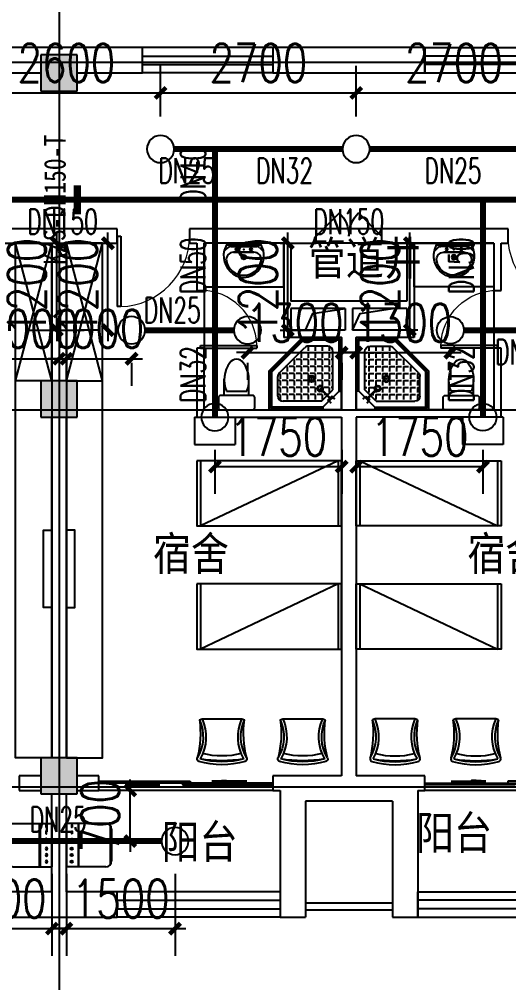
# Model space of a CAD drawing. Extents: x 0 to 2838408, y -923048 to 203859.
# Drawn here: x 2748213 to 2754969, y -409880 to -396584 of the extents above; entities that cross this region are included whole.
import ezdxf
from ezdxf.enums import TextEntityAlignment as Align

# ---------------------------------------------------------------- set-up
doc = ezdxf.new("R2010")
doc.units = 0
doc.header["$LTSCALE"] = 1000
for name, color, linetype in [('A-Fixt', 81, 'Continuous'), ('CLAYER', 7, 'Continuous'), ('COLUMN', 9, 'Continuous'), ('DIM_喷淋', 3, 'Continuous'), ('DOOR_FIRE', 4, 'Continuous'), ('DOTE', 8, 'Continuous'), ('E2-栏杆', 92, 'Continuous'), ('EQUIP_喷头', 7, 'Continuous'), ('PIPE-喷淋', 6, 'Continuous'), ('PUB_HATCH', 8, 'Continuous'), ('PUB_TEXT', 7, 'Continuous'), ('TEXT_喷淋', 7, 'Continuous'), ('TWT_DIM', 3, 'Continuous'), ('WALL', 9, 'Continuous'), ('WINDOW', 4, 'Continuous'), ('XREF', 8, 'Continuous'), ('抗震支吊架', 2, 'Continuous'), ('洁具', 213, 'Continuous'), ('配景', 3, 'Continuous')]:
    doc.layers.add(name, color=color, linetype=linetype)
doc.styles.add('_TCH_DIM_T3', font='SIMPLEX', dxfattribs={"width": 0.75, "bigfont": 'HZTXT'})
doc.styles.add('_TWT_PIPEDN', font='SIMPLEX', dxfattribs={"width": 0.8, "height": 2.3, "bigfont": 'HZTXT'})
doc.styles.add('kzcad', font='', dxfattribs={"width": 0.8})
doc.styles.get("Standard").update_dxf_attribs({"font": 'geniso.shx', "bigfont": 'hztxt.shx'})
doc.styles.get('kzcad').set_extended_font_data('SimSun')
doc.dimstyles.new('_TWT_ARCH&&150', dxfattribs={"dimtxt": 525, "dimasz": 150, "dimexe": 375, "dimexo": 450, "dimgap": 150, "dimtad": 1, "dimdec": 0, "dimzin": 0, "dimdsep": 46, "dimtxsty": '_TCH_DIM_T3', "dimblk": 'ARCHTICK', "dimcen": 0.09, "dimclrt": 7, "dimazin": 2, "dimtfac": 1, "dimtdec": 0, "dimtix": 1, "dimtmove": 2, "dimatfit": 3, "dimfxl": 1, "dimtolj": 1, "dimtzin": 0, "dimarcsym": 0})

# ---------------------------------------------------------------- blocks, each defined once
blk = doc.blocks.new('1F平面-CAD导入_dwg_Drawing4_t3_dwg_$plan$00001613-474159-1F-927810-1F')
at = {"layer": '洁具'}
for p, q in [((-200, 170), (-430, 170)), ((-260, -140), (-260, 140)), ((-30, 250), (-170, 250)), ((-200, -170), (-200, -220)), ((-170, -250), (-30, -250))]:
    blk.add_line(p, q, dxfattribs=at)
for points in [[(-200, 220), (-200, 170), (-200, -170), (-430, -170)], [(0, -220), (0, 220)]]:
    blk.add_lwpolyline(points, dxfattribs=at)
for centre, radius, start, end in [((-413, -227), 398, 67.4505, 126.6381), ((-170, 220), 30, 90, 180), ((-30, 220), 30, 0, 90), ((-590, 0), 110, 123.4509, 236.5491), ((-413, 227), 398, 233.3619, 292.5495), ((-170, -220), 30, 180, 270), ((-30, -220), 30, 270, 0)]:
    blk.add_arc(centre, radius, start, end, dxfattribs=at)
blk = doc.blocks.new('$lvtry$00000169')
at = {"color": 0}
for p, q in [((259, -36), (259, 0)), ((259, -36), (36, -259)), ((276, -120), (120, -276)), ((259, -24), (976, -24)), ((259, -36), (964, -36)), ((276, -120), (808, -120)), ((964, -36), (976, -24)), ((964, -36), (964, -525)), ((976, -24), (976, -530)), ((36, -259), (0, -259)), ((24, -259), (24, -976)), ((36, -259), (36, -964)), ((144, -151), (291, -298)), ((151, -144), (298, -291)), ((173, -309), (173, -239)), ((183, -213), (205, -213)), ((220, -213), (243, -213)), ((270, -213), (270, -143)), ((270, -213), (340, -213)), ((270, -263), (270, -239)), ((366, -213), (366, -143)), ((366, -213), (436, -213)), ((366, -309), (366, -239)), ((462, -213), (462, -143)), ((462, -213), (532, -213)), ((462, -309), (462, -239)), ((558, -213), (558, -143)), ((558, -213), (628, -213)), ((558, -309), (558, -239)), ((655, -213), (655, -143)), ((655, -213), (725, -213)), ((655, -309), (655, -239)), ((751, -213), (751, -143)), ((751, -213), (821, -213)), ((751, -309), (751, -239)), ((847, -213), (847, -143)), ((847, -213), (880, -213)), ((847, -309), (847, -239)), ((880, -192), (880, -460)), ((120, -276), (120, -808)), ((120, -309), (147, -309)), ((173, -309), (243, -309)), ((173, -405), (173, -335)), ((270, -405), (270, -335)), ((334, -309), (340, -309)), ((366, -309), (436, -309)), ((366, -405), (366, -335)), ((462, -309), (532, -309)), ((462, -405), (462, -335)), ((558, -309), (628, -309)), ((558, -405), (558, -335)), ((655, -309), (725, -309)), ((655, -405), (655, -335)), ((751, -309), (821, -309)), ((751, -405), (751, -335)), ((847, -309), (880, -309)), ((847, -405), (847, -335)), ((120, -405), (147, -405)), ((120, -501), (147, -501)), ((173, -405), (243, -405)), ((173, -501), (173, -431)), ((173, -501), (243, -501)), ((173, -598), (173, -528)), ((270, -405), (340, -405)), ((270, -501), (270, -431)), ((270, -501), (340, -501)), ((270, -598), (270, -528)), ((366, -405), (379, -405)), ((366, -501), (366, -431)), ((366, -501), (436, -501)), ((366, -598), (366, -528)), ((462, -405), (532, -405)), ((462, -501), (462, -431)), ((462, -501), (532, -501)), ((462, -598), (462, -528)), ((859, -511), (511, -859)), ((964, -525), (525, -964)), ((976, -530), (530, -976)), ((558, -405), (628, -405)), ((558, -501), (558, -431)), ((558, -501), (628, -501)), ((558, -598), (558, -528)), ((655, -405), (725, -405)), ((655, -501), (655, -431)), ((655, -501), (725, -501)), ((655, -598), (655, -528)), ((751, -405), (821, -405)), ((751, -501), (751, -431)), ((751, -501), (821, -501)), ((751, -598), (751, -528)), ((847, -405), (880, -405)), ((847, -501), (847, -431)), ((847, -501), (867, -501)), ((964, -525), (976, -530)), ((120, -598), (147, -598)), ((173, -598), (243, -598)), ((173, -694), (173, -624)), ((270, -598), (340, -598)), ((270, -694), (270, -624)), ((366, -598), (436, -598)), ((366, -694), (366, -624)), ((462, -598), (532, -598)), ((462, -694), (462, -624)), ((558, -598), (628, -598)), ((558, -694), (558, -624)), ((655, -598), (725, -598)), ((655, -694), (655, -624)), ((751, -598), (773, -598)), ((120, -694), (147, -694)), ((120, -790), (147, -790)), ((173, -694), (243, -694)), ((173, -790), (173, -720)), ((173, -790), (243, -790)), ((270, -694), (340, -694)), ((270, -790), (270, -720)), ((270, -790), (340, -790)), ((366, -694), (436, -694)), ((366, -790), (366, -720)), ((366, -790), (436, -790)), ((462, -694), (532, -694)), ((462, -790), (462, -720)), ((462, -790), (532, -790)), ((558, -694), (628, -694)), ((558, -790), (558, -720)), ((558, -790), (580, -790)), ((655, -694), (676, -694)), ((173, -878), (173, -816)), ((192, -880), (460, -880)), ((270, -880), (270, -816)), ((366, -880), (366, -816)), ((462, -880), (462, -816)), ((36, -964), (24, -976)), ((24, -976), (530, -976)), ((36, -964), (525, -964)), ((525, -964), (530, -976))]:
    blk.add_line(p, q, dxfattribs=at)
blk.add_lwpolyline([(0, 0), (0, -1000), (540, -1000), (1000, -540), (1000, 0)], close=True)
for points in [[(0, 0), (0, -1000)], [(0, 0), (1000, 0)], [(1000, 0), (1000, -540)], [(190, -136), (178, -148), (162, -132), (174, -121)], [(136, -190), (148, -178), (132, -162), (121, -174)], [(1000, -540), (540, -1000)], [(0, -1000), (540, -1000)]]:
    blk.add_lwpolyline(points, close=True, dxfattribs=at)
for radius in [43.8, 31.1]:
    blk.add_circle((416, -428), radius, dxfattribs=at)
for centre, radius, start, end in [((808, -192), 72, 0, 90), ((296, -296), 40.6, 142.583, 128.4197), ((296, -296), 28.6, 145.828, 125.6599), ((808, -460), 72, 315, 0), ((192, -808), 72, 180, 270), ((460, -808), 72, 270, 315)]:
    blk.add_arc(centre, radius, start, end, dxfattribs=at)
for p in [(156, -102, 0), (103, -156, 0), (416, -428, 0)]:
    blk.add_point(p, dxfattribs=at)
blk = doc.blocks.new('$lvtry$00000178')
at = {"color": 0}
for p, q in [((-238, 0), (238, 0)), ((-214, -36), (-272, -91)), ((-180, -23), (180, -23)), ((-142, -105), (140, -105)), ((140, -105), (-142, -105)), ((216, -37), (268, -91))]:
    blk.add_line(p, q, dxfattribs=at)
blk.add_lwpolyline([(-104, -430, 0.224698), (110, -425, 0.348046), (269, -79), (239, 0), (-241, 0), (-271, -79, 0.356844)], format="xyb", close=True, dxfattribs=at)
for centre, radius in [((-100, -65), 16.3), ((100, -65), 16.3), ((1, -172), 31.6)]:
    blk.add_circle(centre, radius, dxfattribs=at)
at = {"color": 0, "lineweight": 13}
blk.add_circle((1, -172), 23, dxfattribs=at)
at = {"color": 0}
for centre, radius, start, end in [((-142, -205), 100, 90, 190.5602), ((-180, -73), 50, 90, 133.181), ((140, -205), 100, 349.4398, 90), ((180, -73), 50, 44.5607, 90), ((-1, -179), 243, 190.5602, 349.4398)]:
    blk.add_arc(centre, radius, start, end, dxfattribs=at)
for p in [(0, -65), (1, -172)]:
    blk.add_point(p, dxfattribs=at)
blk = doc.blocks.new('A$C70365C93')
at = {"layer": '洁具'}
blk.add_lwpolyline([(-1900, 2300), (-1900, 1700), (-800, 1700), (-800, 2300)], close=True, dxfattribs=at)
blk.add_blockref('$lvtry$00000178', (-1350, 2280), dxfattribs=at)
at = {"layer": '洁具', "rotation": 180}
blk.add_blockref('$lvtry$00000169', (0, 0), dxfattribs=at)
at = {"layer": '洁具', "extrusion": (0, 0, -1), "xscale": -1, "zscale": -1, "rotation": 90}
blk.add_blockref('1F平面-CAD导入_dwg_Drawing4_t3_dwg_$plan$00001613-474159-1F-927810-1F', (1450, 0), dxfattribs=at)
blk = doc.blocks.new('单人床')
at = {"layer": 'A-Fixt'}
for p, q in [((47774, 13973), (48674, 13973)), ((47774, 12073), (48674, 13973)), ((47774, 12073), (48674, 12073))]:
    blk.add_line(p, q, dxfattribs=at)
blk.add_lwpolyline([(47774, 14023), (48674, 14023), (48674, 12023), (47774, 12023), (47774, 14023)], dxfattribs=at)
blk = doc.blocks.new('CH_AP01')
for p, q in [((-311, 17), (-275, 0)), ((-275, 0), (275, 0)), ((275, 0), (311, 17))]:
    blk.add_line(p, q)
for centre, radius, start, end in [((-307, 555), 37.8, 100.1859, 202.8359), ((-1658, 202), 1360, 352.1659, 14.4283), ((-824, 250), 563, 335.5038, 31.0903), ((0, -579), 1213, 74.7104, 105.2896), ((0, -579), 1173, 75.0287, 104.9713), ((0, -1278), 1857, 80.611, 99.389), ((-824, 250), 603, 335.5038, 30.2691), ((824, 250), 603, 149.7309, 204.4962), ((824, 250), 563, 148.9097, 204.4962), ((1658, 202), 1360, 165.5717, 187.8341), ((307, 555), 37.8, 337.1641, 79.8141), ((0, -579), 1093, 75.8767, 104.1233)]:
    blk.add_arc(centre, radius, start, end)
blk = doc.blocks.new('A$C61295E98')
at = {"color": 3}
for p, q in [((544, 598), (0, 598)), ((0, 598), (0, 0)), ((161, 598), (161, 0)), ((170, 0), (170, 598)), ((603, 572), (603, 26)), ((624, 518), (624, 80)), ((544, 0), (0, 0))]:
    blk.add_line(p, q, dxfattribs=at)
for points in [[(82, 540), (75, 540), (75, 577), (82, 577)], [(82, 453), (75, 453), (75, 490), (82, 490)], [(82, 353), (75, 353), (75, 389), (82, 389)]]:
    blk.add_lwpolyline(points, close=True, dxfattribs=at)
for centre in [(74, 250), (74, 164), (74, 71)]:
    blk.add_circle(centre, 15.7, dxfattribs=at)
for centre, start, end in [((544, 518), 360, 90), ((544, 80), 270, 0)]:
    blk.add_arc(centre, 80, start, end, dxfattribs=at)
blk = doc.blocks.new('宿舍')
at = {"layer": 'A-Fixt'}
for p, q in [((47854, 13802), (48354, 15702)), ((48354, 13802), (47854, 15702)), ((47854, 13802), (48354, 13802))]:
    blk.add_line(p, q, dxfattribs=at)
for points in [[(47854, 8602), (48354, 8602), (48354, 15702), (47854, 15702)], [(47854, 10676), (47970, 10676), (47970, 11743), (47854, 11743)]]:
    blk.add_lwpolyline(points, close=True, dxfattribs=at)
at = {"xscale": -1, "rotation": 90}
for p in [(63677, 60475), (63677, 58775)]:
    blk.add_blockref('单人床', p, dxfattribs=at)
at = {"layer": 'A-Fixt', "xscale": -1, "rotation": 180}
for p in [(50002, 9140), (51117, 9140)]:
    blk.add_blockref('CH_AP01', p, dxfattribs=at)
at = {"layer": '配景', "color": 252}
blk.add_blockref('A$C61295E98', (47854, 7097), dxfattribs=at)
blk = doc.blocks.new('$WINLIB2D$00000001')
at = {"color": 0}
for points in [[(-0.5, 0.5), (-0.5, -0.5)], [(-0.5, 0.5), (0.5, 0.5)], [(0.5, -0.5), (0.5, 0.5)], [(0.5, 0.1667), (-0.5, 0.1667)], [(0.5, -0.1667), (-0.5, -0.1667)], [(-0.5, -0.5), (0.5, -0.5)]]:
    blk.add_lwpolyline(points, dxfattribs=at)
blk = doc.blocks.new('$DorLib2D$00000131')
at = {"color": 0, "linetype": 'Continuous'}
for p, q in [((0.15, 0.125), (0.2319, 0.1973)), ((0.2319, 0.1973), (0.2319, 0.125)), ((-0.5, 0.125), (-0.5, 0)), ((0.0192, 0.125), (-0.5, 0.125)), ((0.0192, 0), (0.0192, 0.125)), ((0.35, 0.125), (0.15, 0.125)), ((-0.5, 0), (0.0192, 0)), ((-0.024, 0), (0.5, 0)), ((-0.024, -0.125), (-0.024, 0)), ((0.5, 0), (0.5, -0.125)), ((-0.35, -0.125), (-0.15, -0.125)), ((-0.2319, -0.1973), (-0.2319, -0.125)), ((-0.15, -0.125), (-0.2319, -0.1973)), ((0.5, -0.125), (-0.024, -0.125))]:
    blk.add_line(p, q, dxfattribs=at)
blk = doc.blocks.new('$DorLib2D$00000116')
at = {"color": 0}
for p, q in [((-0.5, 0), (-0.146, 0.354)), ((0.5, 0), (0.146, 0.354))]:
    blk.add_line(p, q, dxfattribs=at)
for centre, start, end in [((-0.5, 0), 0, 45), ((0.5, 0), 135, 180)]:
    blk.add_arc(centre, 0.5, start, end, dxfattribs=at)
blk = doc.blocks.new('$DorLib2D$00000001')
for p, q in [((0.45, 0.975), (0.5, 0.975)), ((0.45, 0), (0.45, 0.975)), ((0.5, 0), (0.5, 0.975)), ((0.5, 0), (0.45, 0))]:
    blk.add_line(p, q)
at = {"lineweight": 13}
blk.add_arc((0.475, 0), 0.975, 91.4693, 180, dxfattribs=at)
blk = doc.blocks.new('2F1')
at = {"layer": 'PUB_HATCH'}
for points in [[(2412466.7, -397575.2), (2412966.7, -397575.2), (2412966.7, -397075.2), (2412466.7, -397075.2)], [(2412466.7, -402075.2), (2412966.7, -402075.2), (2412966.7, -401575.2), (2412466.7, -401575.2)], [(2412466.7, -407275.2), (2412966.7, -407275.2), (2412966.7, -406775.2), (2412466.7, -406775.2)]]:
    blk.add_hatch(color=256, dxfattribs=at).paths.add_polyline_path(points)
for points in [[(2416116.7, -400875.2), (2416220.3, -400645), (2416666.7, -400575.2)], [(2416766.7, -400875.2), (2416870.3, -400645), (2417316.7, -400575.2)]]:
    blk.add_lwpolyline(points)
at = {"layer": 'COLUMN'}
for p, q in [((2412966.7, -397075.2), (2412466.7, -397075.2)), ((2412466.7, -397075.2), (2412466.7, -397575.2)), ((2412966.7, -397575.2), (2412966.7, -397075.2)), ((2412466.7, -397575.2), (2412966.7, -397575.2)), ((2412966.7, -401575.2), (2412466.7, -401575.2)), ((2412466.7, -401575.2), (2412466.7, -402075.2)), ((2412966.7, -402075.2), (2412966.7, -401575.2)), ((2412466.7, -402075.2), (2412966.7, -402075.2)), ((2412966.7, -406775.2), (2412466.7, -406775.2)), ((2412466.7, -406775.2), (2412466.7, -407275.2)), ((2412966.7, -407275.2), (2412966.7, -406775.2)), ((2412466.7, -407275.2), (2412966.7, -407275.2))]:
    blk.add_line(p, q, dxfattribs=at)
at = {"layer": 'DOOR_FIRE'}
for p, q in [((2417166.7, -399475.2), (2416266.7, -399475.2)), ((2417166.7, -399675.2), (2416266.7, -399675.2))]:
    blk.add_line(p, q, dxfattribs=at)
at = {"layer": 'DOTE'}
for p, q in [((2412716.7, -327575.2), (2412716.7, -410775.2)), ((2343216.7, -397175.2), (2453916.7, -397175.2)), ((2343216.7, -401975.2), (2453916.7, -401975.2)), ((2343216.7, -407175.2), (2453916.7, -407175.2)), ((2343216.7, -407175.2), (2453916.7, -407175.2))]:
    blk.add_line(p, q, dxfattribs=at)
at = {"layer": 'E2-栏杆'}
for points in [[(2416116.7, -408775.2), (2417316.7, -408775.2)], [(2416116.7, -408875.2), (2417316.7, -408875.2)]]:
    blk.add_lwpolyline(points, dxfattribs=at)
at = {"layer": 'WALL'}
for p, q in [((2412716.7, -396975.2), (2411566.7, -396975.2)), ((2413866.7, -396975.2), (2412716.7, -396975.2)), ((2413866.7, -397325.2), (2413866.7, -396975.2)), ((2417766.7, -396975.2), (2415666.7, -396975.2)), ((2415666.7, -396975.2), (2415666.7, -397325.2)), ((2417766.7, -397325.2), (2417766.7, -396975.2)), ((2411566.7, -397325.2), (2412466.7, -397325.2)), ((2412966.7, -397325.2), (2413866.7, -397325.2)), ((2415666.7, -397325.2), (2417766.7, -397325.2)), ((2412716.7, -399475.2), (2411916.7, -399475.2)), ((2413516.7, -399475.2), (2412716.7, -399475.2)), ((2413516.7, -399675.2), (2413516.7, -399475.2)), ((2414616.7, -399475.2), (2414516.7, -399475.2)), ((2414516.7, -399475.2), (2414516.7, -399675.2)), ((2415816.7, -399475.2), (2414616.7, -399475.2)), ((2416266.7, -399475.2), (2415816.7, -399475.2)), ((2416266.7, -399675.2), (2416266.7, -399475.2)), ((2417616.7, -399475.2), (2417166.7, -399475.2)), ((2417166.7, -399475.2), (2417166.7, -399675.2)), ((2418816.7, -399475.2), (2417616.7, -399475.2)), ((2418916.7, -399475.2), (2418816.7, -399475.2)), ((2418916.7, -399675.2), (2418916.7, -399475.2)), ((2411916.7, -399675.2), (2412616.7, -399675.2)), ((2412616.7, -401575.2), (2412616.7, -399675.2)), ((2412816.7, -401575.2), (2412816.7, -399675.2)), ((2412816.7, -399675.2), (2413516.7, -399675.2)), ((2414516.7, -399675.2), (2414616.7, -399675.2)), ((2414616.7, -399675.2), (2414616.7, -400325.2)), ((2415816.7, -399675.2), (2414716.7, -399675.2)), ((2414716.7, -400325.2), (2414716.7, -399675.2)), ((2415816.7, -399675.2), (2415816.7, -400475.2)), ((2415916.7, -399675.2), (2416266.7, -399675.2)), ((2415916.7, -399675.2), (2415916.7, -400475.2)), ((2417166.7, -399675.2), (2417516.7, -399675.2)), ((2417516.7, -399675.2), (2417516.7, -400475.2)), ((2418716.7, -399675.2), (2417616.7, -399675.2)), ((2417616.7, -399675.2), (2417616.7, -400475.2)), ((2418716.7, -399675.2), (2418716.7, -400325.2)), ((2418816.7, -400325.2), (2418816.7, -399675.2)), ((2418816.7, -399675.2), (2418916.7, -399675.2)), ((2414616.7, -400325.2), (2414716.7, -400325.2)), ((2418716.7, -400325.2), (2418816.7, -400325.2)), ((2415816.7, -400475.2), (2415816.7, -400975.2)), ((2416716.7, -400475.2), (2415916.7, -400475.2)), ((2416666.7, -400575.2), (2415916.7, -400575.2)), ((2415916.7, -400575.2), (2415916.7, -400875.2)), ((2416666.7, -400575.2), (2416666.7, -400875.2)), ((2417516.7, -400475.2), (2416716.7, -400475.2)), ((2417516.7, -400575.2), (2416766.7, -400575.2)), ((2416766.7, -400575.2), (2416766.7, -400875.2)), ((2417516.7, -400575.2), (2417516.7, -400875.2)), ((2417616.7, -400475.2), (2417616.7, -400975.2)), ((2416616.7, -400975.2), (2415816.7, -400975.2)), ((2416666.7, -400875.2), (2415916.7, -400875.2)), ((2416616.7, -400975.2), (2416616.7, -401975.2)), ((2417516.7, -400875.2), (2416766.7, -400875.2)), ((2416816.7, -400975.2), (2416816.7, -401975.2)), ((2417616.7, -400975.2), (2416816.7, -400975.2)), ((2414716.7, -401125.2), (2414616.7, -401125.2)), ((2414616.7, -401125.2), (2414616.7, -402075.2)), ((2414716.7, -401975.2), (2414716.7, -401125.2)), ((2418816.7, -401125.2), (2418716.7, -401125.2)), ((2418716.7, -401125.2), (2418716.7, -401975.2)), ((2418816.7, -402075.2), (2418816.7, -401125.2)), ((2414716.7, -401975.2), (2416616.7, -401975.2)), ((2418716.7, -401975.2), (2416816.7, -401975.2)), ((2412616.7, -406775.2), (2412616.7, -402075.2)), ((2412816.7, -406775.2), (2412816.7, -402075.2)), ((2414616.7, -402075.2), (2416616.7, -402075.2)), ((2416616.7, -402075.2), (2416616.7, -407025.2)), ((2418816.7, -402075.2), (2416816.7, -402075.2)), ((2416816.7, -402075.2), (2416816.7, -407025.2)), ((2412466.7, -407025.2), (2412166.7, -407025.2)), ((2412166.7, -407025.2), (2412166.7, -407225.2)), ((2413266.7, -407025.2), (2412966.7, -407025.2)), ((2413266.7, -407225.2), (2413266.7, -407025.2)), ((2416016.7, -407025.2), (2415666.7, -407025.2)), ((2415666.7, -407025.2), (2415666.7, -407225.2)), ((2416616.7, -407025.2), (2416016.7, -407025.2)), ((2417416.7, -407025.2), (2416816.7, -407025.2)), ((2417766.7, -407025.2), (2417416.7, -407025.2)), ((2417766.7, -407225.2), (2417766.7, -407025.2)), ((2412166.7, -407225.2), (2412466.7, -407225.2)), ((2412966.7, -407225.2), (2413266.7, -407225.2)), ((2415666.7, -407225.2), (2415766.7, -407225.2)), ((2415766.7, -407225.2), (2415766.7, -408625.2)), ((2417666.7, -407225.2), (2417666.7, -408625.2)), ((2417666.7, -407225.2), (2417766.7, -407225.2)), ((2412616.7, -408625.2), (2412616.7, -407275.2)), ((2412816.7, -408625.2), (2412816.7, -407275.2)), ((2416116.7, -407375.2), (2416116.7, -408975.2)), ((2416716.7, -407375.2), (2416116.7, -407375.2)), ((2417316.7, -407375.2), (2416716.7, -407375.2)), ((2417316.7, -407375.2), (2417316.7, -408975.2)), ((2412616.7, -408625.2), (2411916.7, -408625.2)), ((2413516.7, -408625.2), (2412816.7, -408625.2)), ((2413516.7, -408975.2), (2413516.7, -408625.2)), ((2415766.7, -408625.2), (2415766.7, -408975.2)), ((2417666.7, -408975.2), (2417666.7, -408625.2)), ((2411916.7, -408975.2), (2412716.7, -408975.2)), ((2412716.7, -408975.2), (2413516.7, -408975.2)), ((2415766.7, -408975.2), (2416116.7, -408975.2)), ((2417316.7, -408975.2), (2417666.7, -408975.2))]:
    blk.add_line(p, q, dxfattribs=at)
at = {"layer": 'WINDOW'}
for p, q in [((2414716.7, -400325.2), (2414716.7, -401125.2)), ((2418716.7, -400325.2), (2418716.7, -401125.2)), ((2415666.7, -407225.2), (2413266.7, -407225.2)), ((2420166.7, -407225.2), (2417766.7, -407225.2))]:
    blk.add_line(p, q, dxfattribs=at)
at = {"xscale": -1, "rotation": 359.9999999999999}
for name, p in [('宿舍', (2460470.6, -415376.9)), ('A$C70365C93', (2416816.7, -401975.2)), ('宿舍', (2468470.6, -415376.9))]:
    blk.add_blockref(name, p, dxfattribs=at)
for name, p in [('宿舍', (2364962.9, -415376.9)), ('A$C70365C93', (2416616.7, -401975.2))]:
    blk.add_blockref(name, p)
at = {"layer": 'DOOR_FIRE', "xscale": 900, "yscale": -900, "zscale": 200, "rotation": 179.9999999994664}
blk.add_blockref('$DorLib2D$00000116', (2416716.7, -399575.2), dxfattribs=at)
at = {"layer": 'WINDOW'}
for name, p, xscale, yscale, zscale, rotation in [('$WINLIB2D$00000001', (2414766.7, -397150.2), -1800, 350, -1800, 359.9999999999996), ('$DorLib2D$00000001', (2414666.7, -400725.2), 800, 800, 800, 269.9999999994664), ('$DorLib2D$00000001', (2418766.7, -400725.2), 800, -800, 800, 269.9999999994664), ('$DorLib2D$00000131', (2414466.7, -407125.2), 2400, 200, 2400, 180), ('$DorLib2D$00000131', (2418966.7, -407125.2), -2400, 200, -2400, 180), ('$WINLIB2D$00000001', (2414641.7, -408800.2), 2249.999999993481, -350, 2249.999999993481, 180)]:
    blk.add_blockref(name, p, dxfattribs=dict(at, xscale=xscale, yscale=yscale, zscale=zscale, rotation=rotation))
for name, p, xscale, yscale, zscale in [('$WINLIB2D$00000001', (2418666.7, -397150.2), 1800, 350, 1800), ('$DorLib2D$00000001', (2414016.7, -399575.2), -1000, -1000, -1000), ('$DorLib2D$00000001', (2419416.7, -399575.2), 1000, -1000, 1000), ('$WINLIB2D$00000001', (2418791.7, -408800.2), 2249.999999993481, 350, 2249.999999993481)]:
    blk.add_blockref(name, p, dxfattribs=dict(at, xscale=xscale, yscale=yscale, zscale=zscale))
at = {"layer": 'CLAYER'}
blk.add_text('管道井', height=525, dxfattribs=at).set_placement((2416149.1, -400162.2))
at = {"layer": 'PUB_TEXT'}
for s, p in [('宿舍', (2414011.9, -404239)), ('宿舍', (2418351.3, -404239)), ('阳台', (2414131.5, -408213.3)), ('阳台', (2417643.2, -408091.1))]:
    blk.add_text(s, height=525, dxfattribs=at).set_placement(p)
blk = doc.blocks.new('_ArchTick')
at = {"color": 0, "linetype": 'ByBlock', "const_width": 0.4}
blk.add_lwpolyline([(-0.5, -0.5), (0.5, 0.5)], dxfattribs=at)
blk = doc.blocks.new('*D1609')
at = {"layer": 'Defpoints', "color": 0, "linetype": 'ByBlock', "transparency": 16777216}
for p in [(2748863, -407925), (2750363, -407925), (2750363, -409133)]:
    blk.add_point(p, dxfattribs=at)
at = {"layer": 'TWT_DIM', "color": 0, "linetype": 'ByBlock', "lineweight": -2, "transparency": 16777216}
for p, q in [((2748863, -408375), (2748863, -409508)), ((2750363, -408375), (2750363, -409508)), ((2748863, -409133), (2748713, -409133)), ((2748863, -409133), (2750363, -409133)), ((2750363, -409133), (2750513, -409133))]:
    blk.add_line(p, q, dxfattribs=at)
at = {"layer": 'TWT_DIM', "color": 0, "linetype": 'ByBlock', "lineweight": -2, "transparency": 16777216, "xscale": 150, "yscale": 150, "zscale": 150}
blk.add_blockref('_ArchTick', (2748863, -409133), dxfattribs=at)
at = {"layer": 'TWT_DIM', "color": 0, "linetype": 'ByBlock', "lineweight": -2, "transparency": 16777216, "xscale": 150, "yscale": 150, "zscale": 150, "rotation": 180}
blk.add_blockref('_ArchTick', (2750363, -409133), dxfattribs=at)
at = {"layer": 'TWT_DIM', "color": 7, "linetype": 'ByBlock', "transparency": 16777216, "insert": (2749613, -408720), "char_height": 525, "attachment_point": 5, "style": '_TCH_DIM_T3'}
blk.add_mtext('\\A1;1500', dxfattribs=at)
blk = doc.blocks.new('*D1610')
at = {"layer": 'Defpoints', "color": 0, "linetype": 'ByBlock', "transparency": 16777216}
for p in [(2749744, -407225), (2750363, -407225), (2750363, -407925)]:
    blk.add_point(p, dxfattribs=at)
at = {"layer": 'TWT_DIM', "color": 0, "linetype": 'ByBlock', "lineweight": -2, "transparency": 16777216}
for p, q in [((2749744, -407225), (2749744, -407075)), ((2749913, -407225), (2749369, -407225)), ((2749744, -407925), (2749744, -407225)), ((2749913, -407925), (2749369, -407925)), ((2749744, -407925), (2749744, -408075))]:
    blk.add_line(p, q, dxfattribs=at)
at = {"layer": 'TWT_DIM', "color": 0, "linetype": 'ByBlock', "lineweight": -2, "transparency": 16777216, "xscale": 150, "yscale": 150, "zscale": 150}
for p, rotation in [((2749744, -407225), 270), ((2749744, -407925), 90)]:
    blk.add_blockref('_ArchTick', p, dxfattribs=dict(at, rotation=rotation))
at = {"layer": 'TWT_DIM', "color": 7, "linetype": 'ByBlock', "transparency": 16777216, "insert": (2749331, -407575), "char_height": 525, "attachment_point": 5, "rotation": 90, "style": '_TCH_DIM_T3'}
blk.add_mtext('\\A1;700', dxfattribs=at)
blk = doc.blocks.new('*D1611')
at = {"layer": 'Defpoints', "color": 0, "linetype": 'ByBlock', "transparency": 16777216}
for p in [(2752863, -400875), (2754163, -400875), (2754163, -401185)]:
    blk.add_point(p, dxfattribs=at)
at = {"layer": 'TWT_DIM', "color": 0, "linetype": 'ByBlock', "lineweight": -2, "transparency": 16777216}
for p, q in [((2752863, -401185), (2752713, -401185)), ((2752863, -401185), (2754163, -401185)), ((2754163, -401185), (2754313, -401185)), ((2752863, -401325), (2752863, -401560)), ((2754163, -401325), (2754163, -401560))]:
    blk.add_line(p, q, dxfattribs=at)
at = {"layer": 'TWT_DIM', "color": 0, "linetype": 'ByBlock', "lineweight": -2, "transparency": 16777216, "xscale": 150, "yscale": 150, "zscale": 150}
blk.add_blockref('_ArchTick', (2752863, -401185), dxfattribs=at)
at = {"layer": 'TWT_DIM', "color": 0, "linetype": 'ByBlock', "lineweight": -2, "transparency": 16777216, "xscale": 150, "yscale": 150, "zscale": 150, "rotation": 180}
blk.add_blockref('_ArchTick', (2754163, -401185), dxfattribs=at)
at = {"layer": 'TWT_DIM', "color": 7, "linetype": 'ByBlock', "transparency": 16777216, "insert": (2753513, -400773), "char_height": 525, "attachment_point": 5, "style": '_TCH_DIM_T3'}
blk.add_mtext('\\A1;1300', dxfattribs=at)
blk = doc.blocks.new('*D1612')
at = {"layer": 'Defpoints', "color": 0, "linetype": 'ByBlock', "transparency": 16777216}
for p in [(2751363, -400875), (2752663, -400875), (2752663, -401185)]:
    blk.add_point(p, dxfattribs=at)
at = {"layer": 'TWT_DIM', "color": 0, "linetype": 'ByBlock', "lineweight": -2, "transparency": 16777216}
for p, q in [((2751363, -401185), (2751213, -401185)), ((2751363, -401185), (2752663, -401185)), ((2752663, -401185), (2752813, -401185)), ((2751363, -401325), (2751363, -401560)), ((2752663, -401325), (2752663, -401560))]:
    blk.add_line(p, q, dxfattribs=at)
at = {"layer": 'TWT_DIM', "color": 0, "linetype": 'ByBlock', "lineweight": -2, "transparency": 16777216, "xscale": 150, "yscale": 150, "zscale": 150}
blk.add_blockref('_ArchTick', (2751363, -401185), dxfattribs=at)
at = {"layer": 'TWT_DIM', "color": 0, "linetype": 'ByBlock', "lineweight": -2, "transparency": 16777216, "xscale": 150, "yscale": 150, "zscale": 150, "rotation": 180}
blk.add_blockref('_ArchTick', (2752663, -401185), dxfattribs=at)
at = {"layer": 'TWT_DIM', "color": 7, "linetype": 'ByBlock', "transparency": 16777216, "insert": (2752013, -400773), "char_height": 525, "attachment_point": 5, "style": '_TCH_DIM_T3'}
blk.add_mtext('\\A1;1300', dxfattribs=at)
blk = doc.blocks.new('*D1615')
at = {"layer": 'Defpoints', "color": 0, "linetype": 'ByBlock', "transparency": 16777216}
for p in [(2752863, -402075), (2754613, -402075), (2754613, -402758)]:
    blk.add_point(p, dxfattribs=at)
at = {"layer": 'TWT_DIM', "color": 0, "linetype": 'ByBlock', "lineweight": -2, "transparency": 16777216}
for p, q in [((2752863, -402525), (2752863, -403133)), ((2754613, -402525), (2754613, -403133)), ((2752863, -402758), (2754613, -402758))]:
    blk.add_line(p, q, dxfattribs=at)
at = {"layer": 'TWT_DIM', "color": 0, "linetype": 'ByBlock', "lineweight": -2, "transparency": 16777216, "xscale": 150, "yscale": 150, "zscale": 150, "rotation": 180}
blk.add_blockref('_ArchTick', (2752863, -402758), dxfattribs=at)
at = {"layer": 'TWT_DIM', "color": 0, "linetype": 'ByBlock', "lineweight": -2, "transparency": 16777216, "xscale": 150, "yscale": 150, "zscale": 150}
blk.add_blockref('_ArchTick', (2754613, -402758), dxfattribs=at)
at = {"layer": 'TWT_DIM', "color": 7, "linetype": 'ByBlock', "transparency": 16777216, "insert": (2753738, -402345), "char_height": 525, "attachment_point": 5, "style": '_TCH_DIM_T3'}
blk.add_mtext('\\A1;1750', dxfattribs=at)
blk = doc.blocks.new('*D1617')
at = {"layer": 'Defpoints', "color": 0, "linetype": 'ByBlock', "transparency": 16777216}
for p in [(2753605, -399675), (2754163, -399675), (2754163, -400875)]:
    blk.add_point(p, dxfattribs=at)
at = {"layer": 'TWT_DIM', "color": 0, "linetype": 'ByBlock', "lineweight": -2, "transparency": 16777216}
for p, q in [((2753605, -399675), (2753605, -399525)), ((2753713, -399675), (2753230, -399675)), ((2753605, -400875), (2753605, -399675)), ((2753713, -400875), (2753230, -400875)), ((2753605, -400875), (2753605, -401025))]:
    blk.add_line(p, q, dxfattribs=at)
at = {"layer": 'TWT_DIM', "color": 0, "linetype": 'ByBlock', "lineweight": -2, "transparency": 16777216, "xscale": 150, "yscale": 150, "zscale": 150}
for p, rotation in [((2753605, -399675), 270), ((2753605, -400875), 90)]:
    blk.add_blockref('_ArchTick', p, dxfattribs=dict(at, rotation=rotation))
at = {"layer": 'TWT_DIM', "color": 7, "linetype": 'ByBlock', "transparency": 16777216, "insert": (2753192, -400275), "char_height": 525, "attachment_point": 5, "rotation": 90, "style": '_TCH_DIM_T3'}
blk.add_mtext('\\A1;1200', dxfattribs=at)
blk = doc.blocks.new('*D1619')
at = {"layer": 'Defpoints', "color": 0, "linetype": 'ByBlock', "transparency": 16777216}
for p in [(2750913, -402075), (2752663, -402075), (2752663, -402758)]:
    blk.add_point(p, dxfattribs=at)
at = {"layer": 'TWT_DIM', "color": 0, "linetype": 'ByBlock', "lineweight": -2, "transparency": 16777216}
for p, q in [((2750913, -402525), (2750913, -403133)), ((2752663, -402525), (2752663, -403133)), ((2750913, -402758), (2752663, -402758))]:
    blk.add_line(p, q, dxfattribs=at)
at = {"layer": 'TWT_DIM', "color": 0, "linetype": 'ByBlock', "lineweight": -2, "transparency": 16777216, "xscale": 150, "yscale": 150, "zscale": 150, "rotation": 180}
blk.add_blockref('_ArchTick', (2750913, -402758), dxfattribs=at)
at = {"layer": 'TWT_DIM', "color": 0, "linetype": 'ByBlock', "lineweight": -2, "transparency": 16777216, "xscale": 150, "yscale": 150, "zscale": 150}
blk.add_blockref('_ArchTick', (2752663, -402758), dxfattribs=at)
at = {"layer": 'TWT_DIM', "color": 7, "linetype": 'ByBlock', "transparency": 16777216, "insert": (2751788, -402345), "char_height": 525, "attachment_point": 5, "style": '_TCH_DIM_T3'}
blk.add_mtext('\\A1;1750', dxfattribs=at)
blk = doc.blocks.new('*D1620')
at = {"layer": 'Defpoints', "color": 0, "linetype": 'ByBlock', "transparency": 16777216}
for p in [(2748763, -400875), (2749763, -400875), (2749763, -401269)]:
    blk.add_point(p, dxfattribs=at)
at = {"layer": 'TWT_DIM', "color": 0, "linetype": 'ByBlock', "lineweight": -2, "transparency": 16777216}
for p, q in [((2748763, -401269), (2748613, -401269)), ((2748763, -401269), (2749763, -401269)), ((2748763, -401325), (2748763, -401644)), ((2749763, -401269), (2749913, -401269)), ((2749763, -401325), (2749763, -401644))]:
    blk.add_line(p, q, dxfattribs=at)
at = {"layer": 'TWT_DIM', "color": 0, "linetype": 'ByBlock', "lineweight": -2, "transparency": 16777216, "xscale": 150, "yscale": 150, "zscale": 150}
blk.add_blockref('_ArchTick', (2748763, -401269), dxfattribs=at)
at = {"layer": 'TWT_DIM', "color": 0, "linetype": 'ByBlock', "lineweight": -2, "transparency": 16777216, "xscale": 150, "yscale": 150, "zscale": 150, "rotation": 180}
blk.add_blockref('_ArchTick', (2749763, -401269), dxfattribs=at)
at = {"layer": 'TWT_DIM', "color": 7, "linetype": 'ByBlock', "transparency": 16777216, "insert": (2749263, -400856), "char_height": 525, "attachment_point": 5, "style": '_TCH_DIM_T3'}
blk.add_mtext('\\A1;1000', dxfattribs=at)
blk = doc.blocks.new('*D1621')
at = {"layer": 'Defpoints', "color": 0, "linetype": 'ByBlock', "transparency": 16777216}
for p in [(2751363, -399675), (2751920, -399675), (2751363, -400875)]:
    blk.add_point(p, dxfattribs=at)
at = {"layer": 'TWT_DIM', "color": 0, "linetype": 'ByBlock', "lineweight": -2, "transparency": 16777216}
for p, q in [((2751920, -399675), (2751920, -399525)), ((2751813, -399675), (2752295, -399675)), ((2751920, -400875), (2751920, -399675)), ((2751813, -400875), (2752295, -400875)), ((2751920, -400875), (2751920, -401025))]:
    blk.add_line(p, q, dxfattribs=at)
at = {"layer": 'TWT_DIM', "color": 0, "linetype": 'ByBlock', "lineweight": -2, "transparency": 16777216, "xscale": 150, "yscale": 150, "zscale": 150}
for p, rotation in [((2751920, -399675), 270), ((2751920, -400875), 90)]:
    blk.add_blockref('_ArchTick', p, dxfattribs=dict(at, rotation=rotation))
at = {"layer": 'TWT_DIM', "color": 7, "linetype": 'ByBlock', "transparency": 16777216, "insert": (2751508, -400275), "char_height": 525, "attachment_point": 5, "rotation": 90, "style": '_TCH_DIM_T3'}
blk.add_mtext('\\A1;1200', dxfattribs=at)
blk = doc.blocks.new('*D1622')
at = {"layer": 'Defpoints', "color": 0, "linetype": 'ByBlock', "transparency": 16777216}
for p in [(2749436, -399675), (2749763, -399675), (2749763, -400875)]:
    blk.add_point(p, dxfattribs=at)
at = {"layer": 'TWT_DIM', "color": 0, "linetype": 'ByBlock', "lineweight": -2, "transparency": 16777216}
for p, q in [((2749436, -399675), (2749436, -399525)), ((2749313, -399675), (2749061, -399675)), ((2749436, -400875), (2749436, -399675)), ((2749313, -400875), (2749061, -400875)), ((2749436, -400875), (2749436, -401025))]:
    blk.add_line(p, q, dxfattribs=at)
at = {"layer": 'TWT_DIM', "color": 0, "linetype": 'ByBlock', "lineweight": -2, "transparency": 16777216, "xscale": 150, "yscale": 150, "zscale": 150}
for p, rotation in [((2749436, -399675), 270), ((2749436, -400875), 90)]:
    blk.add_blockref('_ArchTick', p, dxfattribs=dict(at, rotation=rotation))
at = {"layer": 'TWT_DIM', "color": 7, "linetype": 'ByBlock', "transparency": 16777216, "insert": (2749024, -400275), "char_height": 525, "attachment_point": 5, "rotation": 90, "style": '_TCH_DIM_T3'}
blk.add_mtext('\\A1;1200', dxfattribs=at)
blk = doc.blocks.new('*D1627')
at = {"layer": 'Defpoints', "color": 0, "linetype": 'ByBlock', "transparency": 16777216}
for p in [(2747163, -407925), (2748663, -407925), (2748663, -409133)]:
    blk.add_point(p, dxfattribs=at)
at = {"layer": 'TWT_DIM', "color": 0, "linetype": 'ByBlock', "lineweight": -2, "transparency": 16777216}
for p, q in [((2747163, -408375), (2747163, -409508)), ((2748663, -408375), (2748663, -409508)), ((2747163, -409133), (2747013, -409133)), ((2747163, -409133), (2748663, -409133)), ((2748663, -409133), (2748813, -409133))]:
    blk.add_line(p, q, dxfattribs=at)
at = {"layer": 'TWT_DIM', "color": 0, "linetype": 'ByBlock', "lineweight": -2, "transparency": 16777216, "xscale": 150, "yscale": 150, "zscale": 150}
blk.add_blockref('_ArchTick', (2747163, -409133), dxfattribs=at)
at = {"layer": 'TWT_DIM', "color": 0, "linetype": 'ByBlock', "lineweight": -2, "transparency": 16777216, "xscale": 150, "yscale": 150, "zscale": 150, "rotation": 180}
blk.add_blockref('_ArchTick', (2748663, -409133), dxfattribs=at)
at = {"layer": 'TWT_DIM', "color": 7, "linetype": 'ByBlock', "transparency": 16777216, "insert": (2747913, -408720), "char_height": 525, "attachment_point": 5, "style": '_TCH_DIM_T3'}
blk.add_mtext('\\A1;1500', dxfattribs=at)
blk = doc.blocks.new('*D1630')
at = {"layer": 'Defpoints', "color": 0, "linetype": 'ByBlock', "transparency": 16777216}
for p in [(2747863, -400875), (2748863, -400875), (2748863, -401269)]:
    blk.add_point(p, dxfattribs=at)
at = {"layer": 'TWT_DIM', "color": 0, "linetype": 'ByBlock', "lineweight": -2, "transparency": 16777216}
for p, q in [((2747863, -401269), (2747713, -401269)), ((2747863, -401269), (2748863, -401269)), ((2747863, -401325), (2747863, -401644)), ((2748863, -401269), (2749013, -401269)), ((2748863, -401325), (2748863, -401644))]:
    blk.add_line(p, q, dxfattribs=at)
at = {"layer": 'TWT_DIM', "color": 0, "linetype": 'ByBlock', "lineweight": -2, "transparency": 16777216, "xscale": 150, "yscale": 150, "zscale": 150}
blk.add_blockref('_ArchTick', (2747863, -401269), dxfattribs=at)
at = {"layer": 'TWT_DIM', "color": 0, "linetype": 'ByBlock', "lineweight": -2, "transparency": 16777216, "xscale": 150, "yscale": 150, "zscale": 150, "rotation": 180}
blk.add_blockref('_ArchTick', (2748863, -401269), dxfattribs=at)
at = {"layer": 'TWT_DIM', "color": 7, "linetype": 'ByBlock', "transparency": 16777216, "insert": (2748363, -400856), "char_height": 525, "attachment_point": 5, "style": '_TCH_DIM_T3'}
blk.add_mtext('\\A1;1000', dxfattribs=at)
blk = doc.blocks.new('*D1632')
at = {"layer": 'Defpoints', "color": 0, "linetype": 'ByBlock', "transparency": 16777216}
for p in [(2747863, -399675), (2748732, -399675), (2747863, -400875)]:
    blk.add_point(p, dxfattribs=at)
at = {"layer": 'TWT_DIM', "color": 0, "linetype": 'ByBlock', "lineweight": -2, "transparency": 16777216}
for p, q in [((2748732, -399675), (2748732, -399525)), ((2748313, -399675), (2749107, -399675)), ((2748732, -400875), (2748732, -399675)), ((2748313, -400875), (2749107, -400875)), ((2748732, -400875), (2748732, -401025))]:
    blk.add_line(p, q, dxfattribs=at)
at = {"layer": 'TWT_DIM', "color": 0, "linetype": 'ByBlock', "lineweight": -2, "transparency": 16777216, "xscale": 150, "yscale": 150, "zscale": 150}
for p, rotation in [((2748732, -399675), 270), ((2748732, -400875), 90)]:
    blk.add_blockref('_ArchTick', p, dxfattribs=dict(at, rotation=rotation))
at = {"layer": 'TWT_DIM', "color": 7, "linetype": 'ByBlock', "transparency": 16777216, "insert": (2748319, -400275), "char_height": 525, "attachment_point": 5, "rotation": 90, "style": '_TCH_DIM_T3'}
blk.add_mtext('\\A1;1200', dxfattribs=at)
blk = doc.blocks.new('*D1940')
at = {"layer": 'Defpoints', "color": 0, "linetype": 'ByBlock', "transparency": 16777216}
for p in [(2755563, -397601), (2752863, -398375), (2755563, -398375)]:
    blk.add_point(p, dxfattribs=at)
at = {"layer": 'DIM_喷淋', "color": 0, "linetype": 'ByBlock', "lineweight": -2, "transparency": 16777216}
for p, q in [((2752863, -397925), (2752863, -397226)), ((2755563, -397925), (2755563, -397226)), ((2752863, -397601), (2755563, -397601))]:
    blk.add_line(p, q, dxfattribs=at)
at = {"layer": 'DIM_喷淋', "color": 0, "linetype": 'ByBlock', "lineweight": -2, "transparency": 16777216, "xscale": 150, "yscale": 150, "zscale": 150, "rotation": 180}
blk.add_blockref('_ArchTick', (2752863, -397601), dxfattribs=at)
at = {"layer": 'DIM_喷淋', "color": 0, "linetype": 'ByBlock', "lineweight": -2, "transparency": 16777216, "xscale": 150, "yscale": 150, "zscale": 150}
blk.add_blockref('_ArchTick', (2755563, -397601), dxfattribs=at)
at = {"layer": 'DIM_喷淋', "color": 7, "linetype": 'ByBlock', "transparency": 16777216, "insert": (2754213, -397188), "char_height": 525, "attachment_point": 5, "style": '_TCH_DIM_T3'}
blk.add_mtext('\\A1;2700', dxfattribs=at)
blk = doc.blocks.new('*D1941')
at = {"layer": 'Defpoints', "color": 0, "linetype": 'ByBlock', "transparency": 16777216}
for p in [(2752863, -397601), (2750163, -398375), (2752863, -398375)]:
    blk.add_point(p, dxfattribs=at)
at = {"layer": 'DIM_喷淋', "color": 0, "linetype": 'ByBlock', "lineweight": -2, "transparency": 16777216}
for p, q in [((2750163, -397925), (2750163, -397226)), ((2752863, -397925), (2752863, -397226)), ((2750163, -397601), (2752863, -397601))]:
    blk.add_line(p, q, dxfattribs=at)
at = {"layer": 'DIM_喷淋', "color": 0, "linetype": 'ByBlock', "lineweight": -2, "transparency": 16777216, "xscale": 150, "yscale": 150, "zscale": 150, "rotation": 180}
blk.add_blockref('_ArchTick', (2750163, -397601), dxfattribs=at)
at = {"layer": 'DIM_喷淋', "color": 0, "linetype": 'ByBlock', "lineweight": -2, "transparency": 16777216, "xscale": 150, "yscale": 150, "zscale": 150}
blk.add_blockref('_ArchTick', (2752863, -397601), dxfattribs=at)
at = {"layer": 'DIM_喷淋', "color": 7, "linetype": 'ByBlock', "transparency": 16777216, "insert": (2751513, -397188), "char_height": 525, "attachment_point": 5, "style": '_TCH_DIM_T3'}
blk.add_mtext('\\A1;2700', dxfattribs=at)
blk = doc.blocks.new('*D1942')
at = {"layer": 'Defpoints', "color": 0, "linetype": 'ByBlock', "transparency": 16777216}
for p in [(2750163, -397601), (2747563, -398375), (2750163, -398375)]:
    blk.add_point(p, dxfattribs=at)
at = {"layer": 'DIM_喷淋', "color": 0, "linetype": 'ByBlock', "lineweight": -2, "transparency": 16777216}
for p, q in [((2747563, -397925), (2747563, -397226)), ((2750163, -397925), (2750163, -397226)), ((2747563, -397601), (2750163, -397601))]:
    blk.add_line(p, q, dxfattribs=at)
at = {"layer": 'DIM_喷淋', "color": 0, "linetype": 'ByBlock', "lineweight": -2, "transparency": 16777216, "xscale": 150, "yscale": 150, "zscale": 150, "rotation": 180}
blk.add_blockref('_ArchTick', (2747563, -397601), dxfattribs=at)
at = {"layer": 'DIM_喷淋', "color": 0, "linetype": 'ByBlock', "lineweight": -2, "transparency": 16777216, "xscale": 150, "yscale": 150, "zscale": 150}
blk.add_blockref('_ArchTick', (2750163, -397601), dxfattribs=at)
at = {"layer": 'DIM_喷淋', "color": 7, "linetype": 'ByBlock', "transparency": 16777216, "insert": (2748863, -397188), "char_height": 525, "attachment_point": 5, "style": '_TCH_DIM_T3'}
blk.add_mtext('\\A1;2600', dxfattribs=at)
blk = doc.blocks.new('$TwtSys$00000125')
blk.add_circle((0, 0, 0), 1)
blk = doc.blocks.new('$TwtSys$00000131')
for p, q in [((-1.5, 0), (-1.5, 2)), ((-1.5, 2), (1.5, 2)), ((1.5, 0, 0), (1.5, 2, 0)), ((-1.5, 0), (-1, 0)), ((1, 0, 0), (1.5, 0, 0))]:
    blk.add_line(p, q)
blk.add_circle((0, 0), 1)

msp = doc.modelspace()

# ---------------------------------------------------------------- linework, layer by layer
at = {"layer": 'PIPE-喷淋', "linetype": 'ByBlock', "ltscale": 1.5, "const_width": 82.5}
for points in [[(2750350, -398375.2), (2750912.5, -398375.2)], [(2750912.5, -398375.2), (2750912.5, -399075.2)], [(2750912.5, -398375.2), (2752675, -398375.2)], [(2753050, -398375.2), (2755375, -398375.2)], [(2746712.5, -399075.2), (2750912.5, -399075.2)], [(2750912.5, -399075.2), (2754612.5, -399075.2)], [(2750912.5, -400875.2), (2750912.5, -399075.2)], [(2754612.5, -400875.2), (2754612.5, -399075.2)], [(2754612.5, -399075.2), (2758912.5, -399075.2)], [(2749950, -400875.2), (2750912.5, -400875.2)], [(2750912.5, -402075.2), (2750912.5, -400875.2)], [(2750912.5, -400875.2), (2751175, -400875.2)], [(2754350, -400875.2), (2754612.5, -400875.2)], [(2754612.5, -400875.2), (2755575, -400875.2)], [(2754612.5, -402075.2), (2754612.5, -400875.2)], [(2747350, -407925.2), (2750175, -407925.2)]]:
    msp.add_lwpolyline(points, dxfattribs=at)
at = {"layer": '抗震支吊架', "color": 4, "const_width": 100}
msp.add_lwpolyline([(2749012.5, -399275.2), (2749012.5, -398875.2)], dxfattribs=at)

# ---------------------------------------------------------------- block references
at = {"layer": 'EQUIP_喷头', "linetype": 'ByBlock', "xscale": 187.5, "yscale": -187.5, "zscale": 187.5}
for name, p in [('$TwtSys$00000125', (2750162.5, -398375.2)), ('$TwtSys$00000125', (2752862.5, -398375.2)), ('$TwtSys$00000125', (2749762.5, -400875.2)), ('$TwtSys$00000125', (2751362.5, -400875.2)), ('$TwtSys$00000131', (2750912.5, -402075.2)), ('$TwtSys$00000125', (2750362.5, -407925.2))]:
    msp.add_blockref(name, p, dxfattribs=at)
at = {"layer": 'EQUIP_喷头', "linetype": 'ByBlock', "xscale": 187.5, "yscale": 187.5, "zscale": 187.5, "rotation": 180}
for name, p in [('$TwtSys$00000125', (2754162.5, -400875.2)), ('$TwtSys$00000131', (2754612.5, -402075.2))]:
    msp.add_blockref(name, p, dxfattribs=at)
at = {"layer": 'XREF'}
msp.add_blockref('2F1', (336045.8, 0), dxfattribs=at)

# ---------------------------------------------------------------- texts
at = {"layer": 'TEXT_喷淋', "color": 251, "linetype": 'ByBlock', "style": '_TWT_PIPEDN', "width": 0.64}
for s, rotation, p in [('DN40', 90, (2750785, -399130)), ('DN25', 359.99999, (2750132.7, -398847.7)), ('DN32', 359.99999, (2751482.7, -398847.7)), ('DN25', 359.99999, (2753807.7, -398847.7)), ('DN50', 90, (2750785, -400380)), ('DN50', 90, (2754485, -400380)), ('DN32', 90, (2750785, -401880)), ('DN32', 90, (2754485, -401880))]:
    msp.add_text(s, height=345, rotation=rotation, dxfattribs=at).set_placement(p)
at = {"layer": 'TEXT_喷淋', "linetype": 'ByBlock', "style": '_TWT_PIPEDN', "width": 0.64}
for p in [(2748323.6, -399547.7), (2752273.6, -399547.7)]:
    msp.add_text('DN150', height=345, dxfattribs=at).set_placement(p)
at = {"layer": 'TEXT_喷淋', "color": 251, "linetype": 'ByBlock', "style": '_TWT_PIPEDN', "width": 0.64}
for p in [(2749932.7, -400771.1), (2754782.7, -401347.7), (2748357.7, -407797.7)]:
    msp.add_text('DN25', height=345, dxfattribs=at).set_placement(p)
at = {"layer": '抗震支吊架', "color": 4, "style": 'kzcad', "width": 0.8}
msp.add_text('KZS-DN150-T', height=300, rotation=89.88539, dxfattribs=at).set_placement((2748852.5, -399075.2), align=Align.CENTER)

# ---------------------------------------------------------------- dimensions: what is measured, and where the dimension line sits
at = {"layer": 'DIM_喷淋', "linetype": 'ByBlock'}
for p1, p2, picture, middle in [((2747562.5, -398375.2), (2750162.5, -398375.2), '*D1942', (2748862.5, -397188.3)), ((2750162.5, -398375.2), (2752862.5, -398375.2), '*D1941', (2751512.5, -397188.3)), ((2752862.5, -398375.2), (2755562.5, -398375.2), '*D1940', (2754212.5, -397188.3))]:
    dim = msp.add_aligned_dim(p1=p1, p2=p2, distance=774.4, dimstyle='_TWT_ARCH&&150', dxfattribs=at)
    dim.commit()
    dim.dimension.update_dxf_attribs({"geometry": picture, "text_midpoint": middle})
at = {"layer": 'TWT_DIM', "linetype": 'ByBlock'}
for p1, p2, distance, picture, middle in [((2747862.5, -400875.2), (2747862.5, -399675.2), -869.3, '*D1632', (2748319.3, -400275.2)), ((2749762.5, -400875.2), (2749762.5, -399675.2), 326.4, '*D1622', (2749023.7, -400275.2)), ((2751362.5, -400875.2), (2751362.5, -399675.2), -557.7, '*D1621', (2751507.8, -400275.2)), ((2754162.5, -400875.2), (2754162.5, -399675.2), 557.7, '*D1617', (2753192.3, -400275.2)), ((2751362.5, -400875.2), (2752662.5, -400875.2), -309.8, '*D1612', (2752012.5, -400772.6)), ((2752862.5, -400875.2), (2754162.5, -400875.2), -309.8, '*D1611', (2753512.5, -400772.6)), ((2747862.5, -400875.2), (2748862.5, -400875.2), -393.4, '*D1630', (2748362.5, -400856.1)), ((2748762.5, -400875.2), (2749762.5, -400875.2), -393.4, '*D1620', (2749262.5, -400856.1)), ((2750912.5, -402075.2), (2752662.5, -402075.2), -682.4, '*D1619', (2751787.5, -402345.1)), ((2752862.5, -402075.2), (2754612.5, -402075.2), -682.4, '*D1615', (2753737.5, -402345.1)), ((2750362.5, -407925.2), (2750362.5, -407225.2), 619, '*D1610', (2749331, -407575.2)), ((2747162.5, -407925.2), (2748662.5, -407925.2), -1207.4, '*D1627', (2747912.5, -408720.2)), ((2748862.5, -407925.2), (2750362.5, -407925.2), -1207.4, '*D1609', (2749612.5, -408720.2))]:
    dim = msp.add_aligned_dim(p1=p1, p2=p2, distance=distance, dimstyle='_TWT_ARCH&&150', dxfattribs=at)
    dim.commit()
    dim.dimension.update_dxf_attribs({"geometry": picture, "text_midpoint": middle})

doc.saveas('drawing.dxf')
